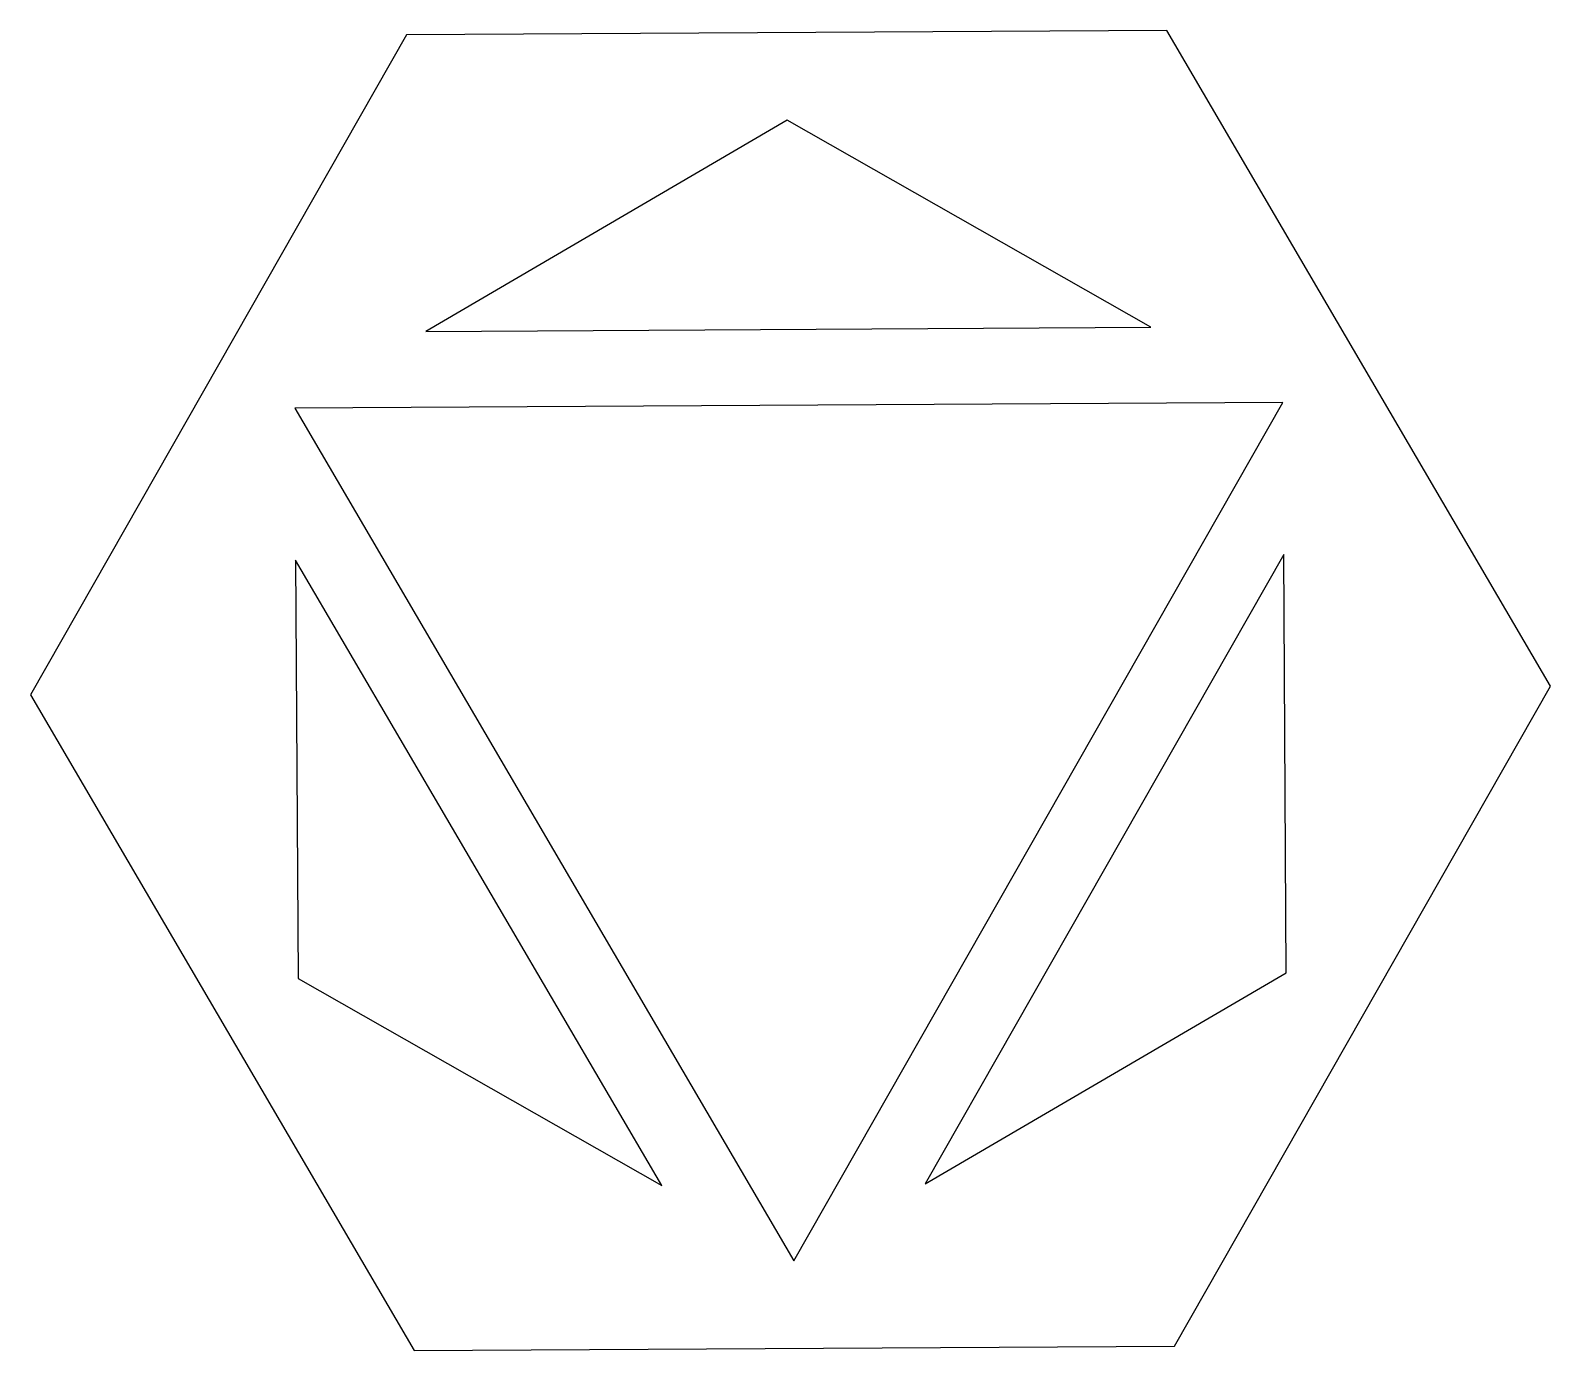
# Model space of a CAD drawing. Header units: millimetres. Extents: x -50 to 50, y -43.4 to 43.4.
import ezdxf

# ---------------------------------------------------------------- set-up
doc = ezdxf.new("R2010")
doc.units = ezdxf.units.MM
doc.layers.add('기본값', color=18, linetype='Continuous', true_color=0x000000)

msp = doc.modelspace()

# ---------------------------------------------------------------- linework, layer by layer
at = {"layer": '기본값'}
for points in [[(49.999, 0.292), (24.746, 43.447), (-25.253, 43.154), (-49.999, -0.292), (-24.746, -43.447), (25.253, -43.154)], [(23.7, 23.903), (-0.219, 37.527), (-23.978, 23.624)], [(0.219, -37.527), (32.39, 18.954), (-32.609, 18.574)], [(-8.47, -32.578), (-32.551, 8.574), (-32.39, -18.954)], [(32.448, 8.954), (8.85, -32.477), (32.609, -18.574)]]:
    msp.add_lwpolyline(points, close=True, dxfattribs=at)

doc.saveas('drawing.dxf')
